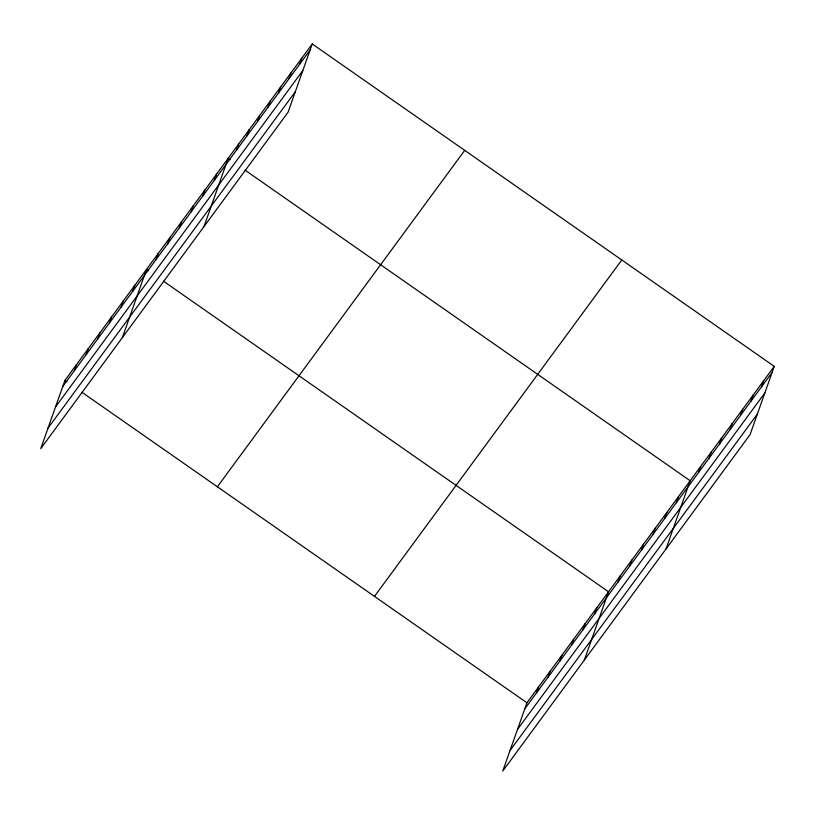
<?xml version="1.0" encoding="UTF-8"?>
<svg xmlns="http://www.w3.org/2000/svg" width="815" height="815" viewBox="0 0 815 815"><rect width="100%" height="100%" fill="white"/><g stroke="black" fill="none" stroke-linecap="round" stroke-linejoin="round"><path stroke-width="1.22" d="M312.237 43.969L64.915 380.401L40.75 448.637L288.062 112.215L312.237 43.969L774.25 366.363L750.085 434.599L502.763 771.031L526.938 702.785L774.25 366.363M74.42 370.611L76.579 364.539M86.084 354.749L88.234 348.677M97.739 338.897L99.888 332.815M109.404 323.035L111.553 316.954M121.058 307.173L123.208 301.092M132.723 291.312L134.872 285.24M122.362 337.614L146.527 269.378L148.524 270.763M156.032 259.598L158.192 253.516M167.696 243.736L169.846 237.654M179.351 227.874L181.511 221.792M191.016 212.012L193.165 205.94M202.67 196.15L204.83 190.078M214.335 180.288L216.484 174.216M203.974 226.601L228.149 158.355L230.136 159.75M236.503 150.133L238.652 144.061M247.016 135.84L249.166 129.758M257.53 121.537L259.679 115.465M268.033 107.244L270.193 101.162M278.547 92.941L280.696 86.869M289.06 78.648L291.21 72.566M299.574 64.344L301.723 58.273M536.443 693.005L538.593 686.933M548.098 677.143L550.247 671.071M559.762 661.291L561.912 655.209M571.417 645.429L573.566 639.347M583.082 629.567L585.231 623.485M594.736 613.705L596.886 607.633M584.386 660.007L608.55 591.772L163.469 281.195M618.055 581.981L620.205 575.91M629.71 566.13L631.87 560.048M641.374 550.268L643.524 544.186M653.029 534.406L655.189 528.324M664.694 518.544L666.843 512.472M676.348 502.682L678.508 496.61M665.998 548.984L690.162 480.748L245.081 170.172M698.516 472.527L700.676 466.445M709.03 458.234L711.179 452.152M719.543 443.93L721.693 437.849M730.057 429.637L732.206 423.555M740.57 415.334L742.72 409.252M751.073 401.041L753.223 394.959M761.587 386.738L763.736 380.656M62.765 386.473L310.077 50.051M55.502 406.991L302.813 70.559M48.014 428.12L295.336 91.698M217.381 486.789L464.703 150.357M374.472 596.397L621.784 259.975M524.779 708.867L772.1 372.445M517.515 729.384L764.837 392.952M510.037 750.513L757.349 414.091M64.915 380.401L66.912 381.787M81.857 392.219L526.938 702.785"/></g></svg>
